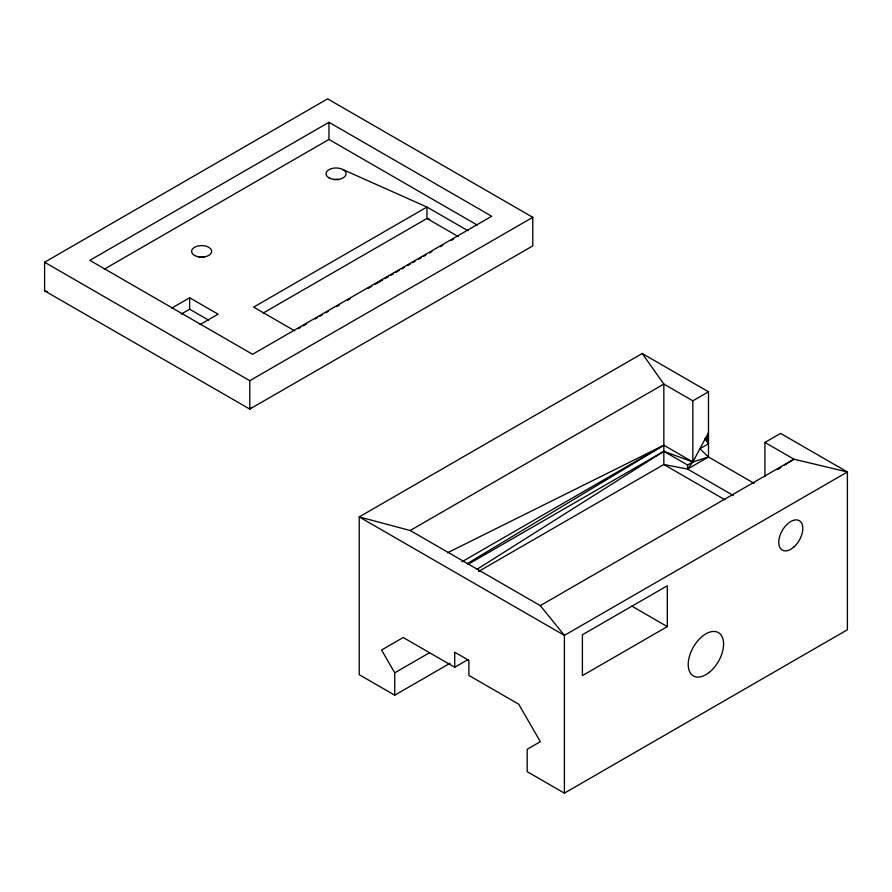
<?xml version="1.0" encoding="UTF-8"?>
<svg xmlns="http://www.w3.org/2000/svg" width="892" height="892" viewBox="0 0 892 892"><rect width="100%" height="100%" fill="white"/><g stroke="black" fill="none" stroke-linecap="round" stroke-linejoin="round"><path stroke-width="1.34" d="M44.6 290.837L44.6 262.237L327.609 98.856L532.78 217.314L532.78 245.902L249.782 409.071L44.6 290.837L47.287 291.55M181.221 314.073L189.639 309.212L189.639 297.772L218.061 314.185L200.02 324.599M532.78 217.314L249.782 380.694L249.782 409.071L251.957 407.343M104.264 269.183L328.981 139.442L328.981 122.293L491.704 216.243L252.57 354.302L89.847 260.353L328.981 122.293M754.153 483.341L708.493 456.983L708.493 391.778L642.218 353.522L359.22 516.914L359.22 674.687L394.732 695.191L394.732 672.813L381.575 650.012L403.229 637.512L454.73 667.249L467.899 659.645M454.73 667.249L454.73 652.219L468.88 660.392L468.88 675.422L518.687 704.178L540.34 741.676L527.183 749.28L527.183 771.658L564.391 793.144L847.4 629.763L847.4 471.98L780.567 433.4L764.935 442.443L764.935 476.484M564.391 793.144L564.391 635.372L540.296 605.623L410.197 530.506L359.22 516.914L564.391 635.372L847.4 471.98L793.947 459.19L764.935 442.443M707.891 439.076L708.482 437.939L707.635 438.552L708.482 440.302L705.07 439.042L708.493 435.541L706.776 439.678L708.482 437.426M478.502 571.493L663.838 464.498L687.576 469.069L692.85 461.967L708.493 432.631M777.501 469.66L781.024 467.419M784.547 465.178L793.947 459.19L540.296 605.623M477.108 569.241L663.838 451.307L692.85 461.967L708.493 456.983L699.886 448.765L708.493 443.792L705.07 439.042M467.218 563.655L663.838 445.208L692.85 461.967L692.85 400.82L708.493 391.778M171.599 308.197L189.639 297.772M263.129 313.081L426.967 218.484L429.654 219.187M298.274 328.724L300.682 327.342M303.09 325.948L306.703 323.863M315.132 319.002L317.541 317.608M319.949 316.214L322.358 314.831M325.959 312.746L328.368 311.353M336.797 306.491L339.205 305.097M347.635 300.236L350.043 298.842M368.095 288.417L371.708 286.332M375.32 284.247L382.545 280.077M384.954 278.694L388.555 276.609M390.964 275.215L393.372 273.822M395.78 272.439L399.393 270.354M401.801 268.96L404.21 267.567M407.822 265.481L410.231 264.099M412.639 262.705L415.048 261.311M418.649 259.226L421.057 257.844M423.466 256.45L425.874 255.056M429.487 252.971L431.895 251.589M440.325 246.716L442.733 245.333M451.151 240.461L453.56 239.078M410.197 530.506L663.838 384.073L692.85 400.82M461.878 561.804L663.838 445.208L447.494 552.806M467.676 564.558L663.838 451.307L687.576 465.011L692.85 461.967M687.576 465.011L687.576 469.069L708.493 456.983M394.732 672.813L429.654 652.654M394.732 695.191L450.125 663.213M667.305 626.608L582.409 675.623L582.409 634.769L667.305 585.754L667.305 626.608L631.87 606.147M343.13 169.67L426.967 207.055L468.01 230.738M328.981 139.442L477.242 225.04M458.354 236.603L426.967 218.484L426.967 207.055L253.629 307.127L294.672 330.809M687.576 469.069L733.224 495.428M724.806 499.698L663.838 464.498L663.838 384.073L642.218 353.522M189.639 309.212L208.594 320.15M44.6 262.237L249.782 380.694M333.463 179.615A10.002 5.776 0 0 1 338.648 179.615M199.039 257.219A10.002 5.776 0 0 1 204.223 257.219M709.396 672.267A25.009 14.439 -60 0 0 719.164 633.097A25.009 14.439 -60 0 0 689.137 657.426A25.009 14.439 -60 0 0 709.396 672.267M793.824 547.064A17.015 9.823 -60 0 0 799.332 520.694A17.015 9.823 -60 0 0 779.184 538.411A17.015 9.823 -60 0 0 793.824 547.064M328.981 177.843A10.002 5.776 0 0 0 345.717 175.256A10.002 5.776 0 0 0 333.463 168.175A10.002 5.776 0 0 0 328.981 177.843M194.556 255.446A10.002 5.776 0 0 0 211.292 252.86A10.002 5.776 0 0 0 199.039 245.779A10.002 5.776 0 0 0 194.556 255.446"/></g></svg>
